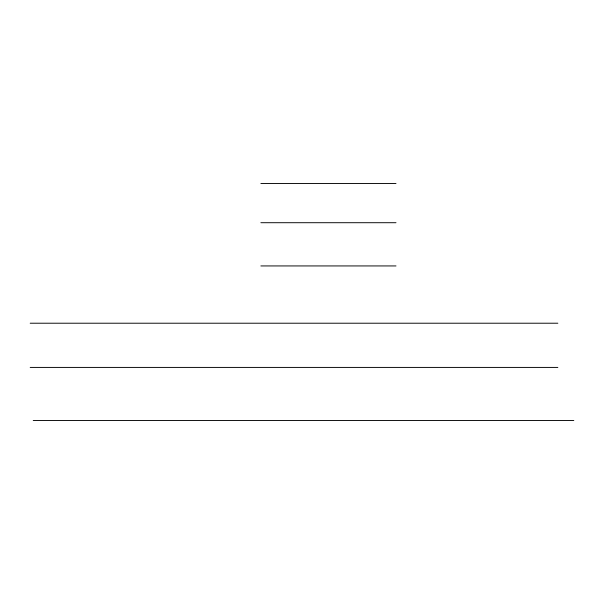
<?xml version="1.0" encoding="UTF-8"?>
<svg xmlns="http://www.w3.org/2000/svg" width="604" height="604" viewBox="0 0 604 604"><rect width="100%" height="100%" fill="white"/><g stroke="black" fill="none" stroke-linecap="round" stroke-linejoin="round"><path stroke-width="0.91" d="M260.868 183.488L395.998 183.488M260.868 222.71L395.998 222.71M260.868 265.934L395.998 265.934M30.2 323.216L557.847 323.216M30.2 367.421L557.847 367.421M33.235 420.512L573.8 420.512"/></g></svg>
